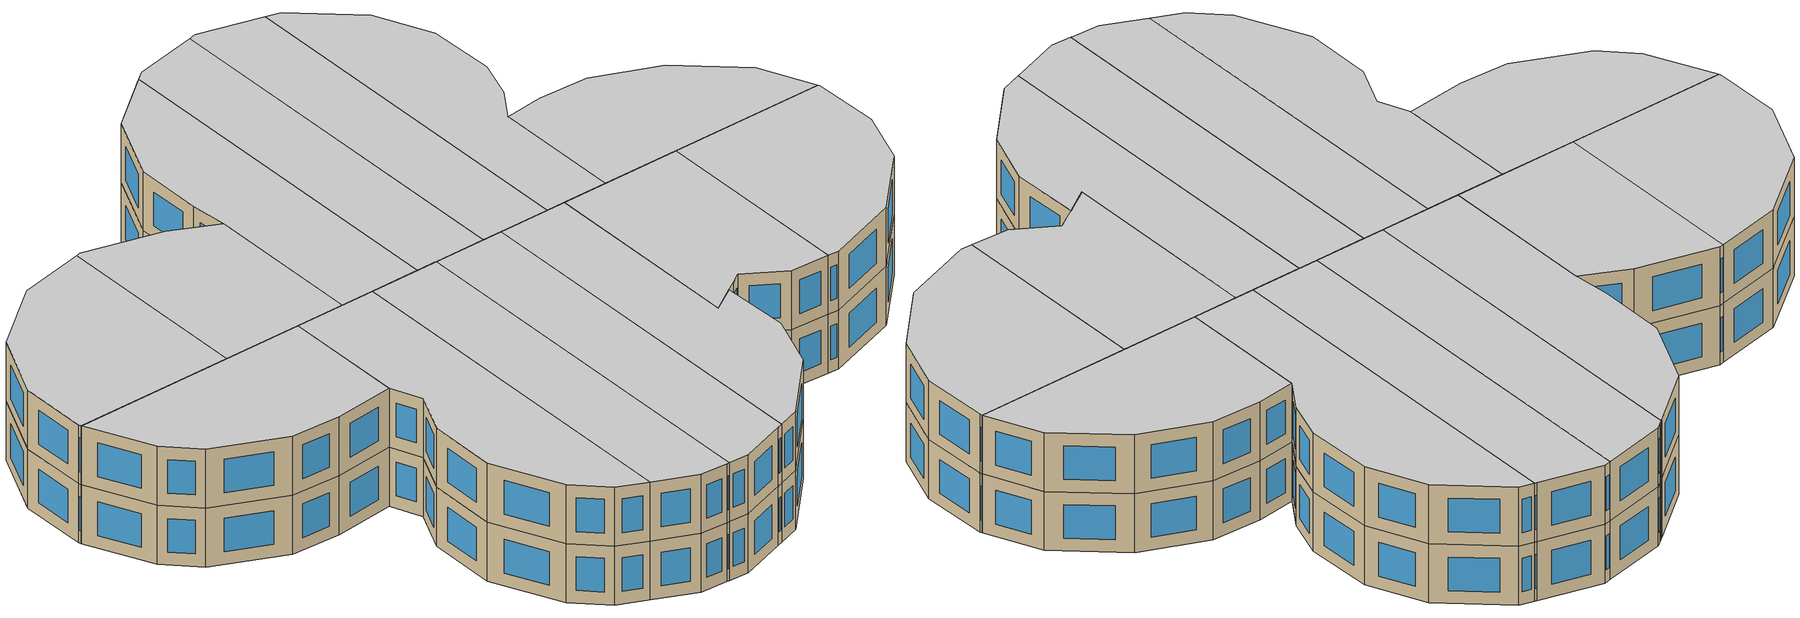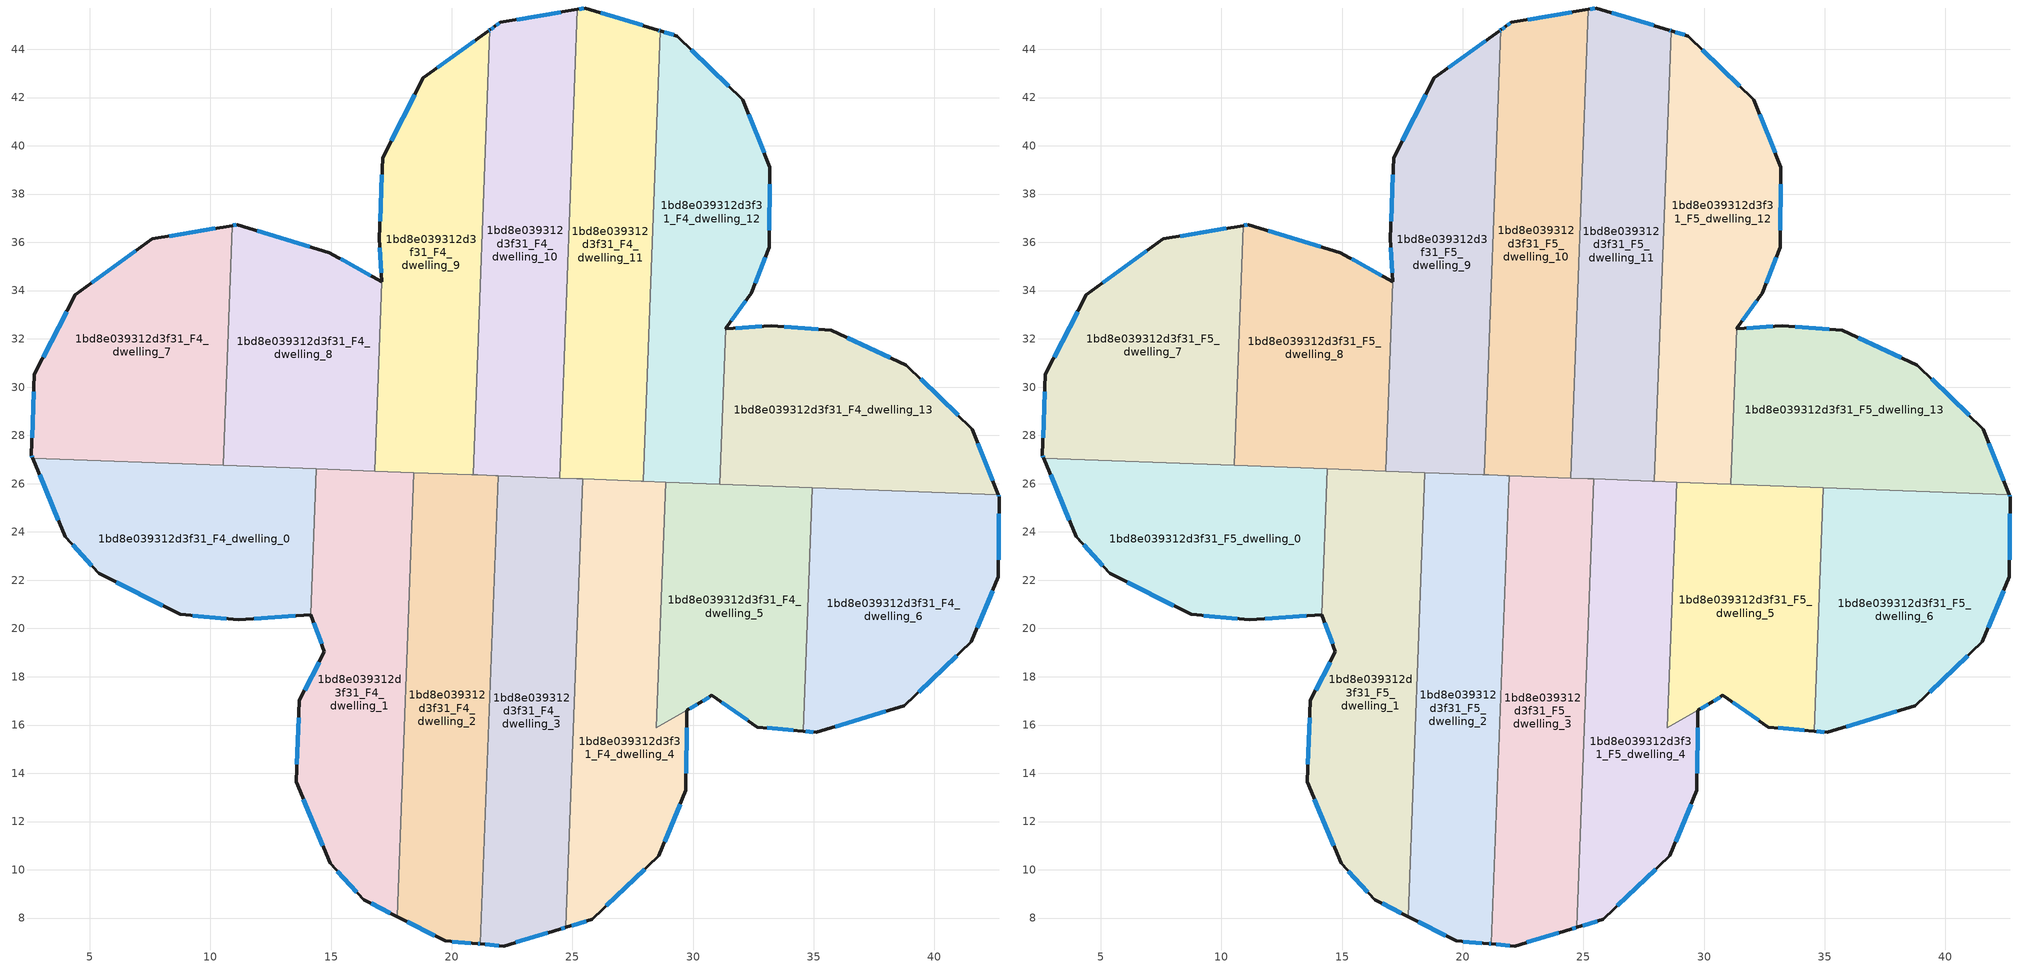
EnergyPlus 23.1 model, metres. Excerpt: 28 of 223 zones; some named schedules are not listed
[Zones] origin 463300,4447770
1bd8e039312d3f31_F4_dwelling_0
 floor to 1bd8e039312d3f31_F3_dwelling_0 (EU_floor_Construction): 14.39,26.62 14.16,20.57 11.18,20.36 8.75,20.58 5.39,22.29 4,23.79 2.64,27.06 z12
 wall outside (EU_wall_Construction): 2.64,27.06 4,23.79 5.39,22.29 8.75,20.58 11.18,20.36 14.16,20.57 z12:15
 wall to 1bd8e039312d3f31_F4_dwelling_7 (EU_wall_Construction): 10.53,26.76 2.64,27.06 z12:15
 wall to 1bd8e039312d3f31_F4_dwelling_1 (EU_wall_Construction): 14.16,20.57 14.39,26.62 z12:15
 wall to 1bd8e039312d3f31_F4_dwelling_8 (EU_wall_Construction): 14.39,26.62 10.53,26.76 z12:15
 window (EU_Window_Construction): 4.29,23.47 5.09,22.61 / 2.93,26.36 3.71,24.49 / 11.82,20.4 13.53,20.52 / 9.27,20.54 10.66,20.41 / 6.11,21.92 8.03,20.95 z12.64:14.36
1bd8e039312d3f31_F4_dwelling_1
 floor to 1bd8e039312d3f31_F3_dwelling_1 (EU_floor_Construction): 18.44,26.46 17.74,8.06 16.36,8.76 14.97,10.26 13.55,13.66 13.69,17.02 14.73,19.03 14.16,20.57 14.39,26.62 z12
 wall outside (EU_wall_Construction): 14.16,20.57 14.73,19.03 13.69,17.02 13.55,13.66 14.97,10.26 16.36,8.76 17.74,8.06 z12:15
 wall to 1bd8e039312d3f31_F4_dwelling_2 (EU_wall_Construction): 17.74,8.06 18.44,26.46 z12:15
 wall to 1bd8e039312d3f31_F4_dwelling_8 (EU_wall_Construction): 16.81,26.52 14.39,26.62 z12:15
 wall to 1bd8e039312d3f31_F4_dwelling_9 (EU_wall_Construction): 18.44,26.46 16.81,26.52 z12:15
 window (EU_Window_Construction): 14.28,20.24 14.61,19.36 / 16.66,8.61 17.45,8.21 / 15.27,9.94 16.06,9.08 / 13.85,12.93 14.66,10.99 / 13.66,16.3 13.58,14.38 / 14.5,18.6 13.91,17.45 z12.64:14.36
1bd8e039312d3f31_F4_dwelling_10
 floor to 1bd8e039312d3f31_F3_dwelling_10 (EU_floor_Construction): 25.21,45.65 24.47,26.23 21.09,26.36 20.89,26.37 21.59,44.8 21.79,44.95 22.02,45.12 z12
 wall outside (EU_wall_Construction): 25.21,45.65 22.02,45.12 21.79,44.95 21.59,44.8 z12:15
 wall to 1bd8e039312d3f31_F4_dwelling_11 (EU_wall_Construction): 24.47,26.23 25.21,45.65 z12:15
 wall to 1bd8e039312d3f31_F4_dwelling_9 (EU_wall_Construction): 21.59,44.8 20.89,26.37 z12:15
 wall to 1bd8e039312d3f31_F4_dwelling_3 (EU_wall_Construction): 21.92,26.33 24.47,26.23 z12:15
 wall to 1bd8e039312d3f31_F4_dwelling_2 (EU_wall_Construction): 20.89,26.37 21.09,26.36 21.82,26.33 21.92,26.33 z12:15
 window (EU_Window_Construction): 21.97,45.08 21.84,44.98 / 24.52,45.54 22.7,45.23 / 21.75,44.92 21.63,44.83 z12.64:14.36
1bd8e039312d3f31_F4_dwelling_11
 floor to 1bd8e039312d3f31_F3_dwelling_11 (EU_floor_Construction): 28.55,44.79 28.65,44.76 27.95,26.1 27.85,26.11 24.47,26.23 25.21,45.65 25.54,45.71 z12
 wall outside (EU_wall_Construction): 28.65,44.76 28.55,44.79 25.54,45.71 25.21,45.65 z12:15
 wall to 1bd8e039312d3f31_F4_dwelling_12 (EU_wall_Construction): 27.95,26.1 28.65,44.76 z12:15
 wall to 1bd8e039312d3f31_F4_dwelling_4 (EU_wall_Construction): 25.43,26.2 27.85,26.11 27.95,26.1 z12:15
 wall to 1bd8e039312d3f31_F4_dwelling_3 (EU_wall_Construction): 24.47,26.23 25.18,26.21 25.43,26.2 z12:15
 window (EU_Window_Construction): 25.47,45.7 25.28,45.66 / 27.91,44.99 26.19,45.51 / 28.63,44.77 28.57,44.78 z12.64:14.36
1bd8e039312d3f31_F4_dwelling_12
 floor to 1bd8e039312d3f31_F3_dwelling_12 (EU_floor_Construction): 32.07,41.9 33.19,39.11 33.16,35.79 32.41,33.89 31.36,32.45 31.34,32.42 31.36,32.42 31.11,25.98 27.95,26.1 28.65,44.76 29.35,44.55 z12
 wall outside (EU_wall_Construction): 31.34,32.42 31.36,32.45 32.41,33.89 33.16,35.79 33.19,39.11 32.07,41.9 29.35,44.55 28.65,44.76 / 31.34,32.42 31.36,32.42 z12:15
 wall to 1bd8e039312d3f31_F4_dwelling_13 (EU_wall_Construction): 31.11,25.98 31.36,32.42 z12:15
 wall to 1bd8e039312d3f31_F4_dwelling_5 (EU_wall_Construction): 28.87,26.07 31.11,25.98 z12:15
 wall to 1bd8e039312d3f31_F4_dwelling_4 (EU_wall_Construction): 27.95,26.1 28.87,26.07 z12:15
 window (EU_Window_Construction): 32.57,34.3 33,35.38 / 31.58,32.76 32.19,33.58 / 29.2,44.59 28.8,44.71 / 31.49,42.47 29.93,43.98 / 32.95,39.71 32.31,41.31 / 33.16,36.5 33.18,38.4 z12.64:14.36
1bd8e039312d3f31_F4_dwelling_13
 floor to 1bd8e039312d3f31_F3_dwelling_13 (EU_floor_Construction): 38.84,30.9 41.57,28.26 42.65,25.55 31.11,25.98 31.36,32.42 33.25,32.55 35.72,32.35 z12
 wall outside (EU_wall_Construction): 42.65,25.55 41.57,28.26 38.84,30.9 35.72,32.35 33.25,32.55 31.36,32.42 z12:15
 wall to 1bd8e039312d3f31_F4_dwelling_6 (EU_wall_Construction): 34.94,25.84 42.65,25.55 z12:15
 wall to 1bd8e039312d3f31_F4_dwelling_5 (EU_wall_Construction): 31.11,25.98 34.94,25.84 z12:15
 window (EU_Window_Construction): 40.98,28.83 39.43,30.34 / 42.42,26.13 41.8,27.68 / 32.85,32.52 31.76,32.45 / 35.19,32.39 33.78,32.51 / 38.18,31.21 36.39,32.04 z12.64:14.36
1bd8e039312d3f31_F4_dwelling_2
 floor to 1bd8e039312d3f31_F3_dwelling_2 (EU_floor_Construction): 21.92,26.33 21.19,6.93 21.09,6.94 19.73,7.05 17.74,8.06 18.44,26.46 21.82,26.33 z12
 wall outside (EU_wall_Construction): 17.74,8.06 19.73,7.05 21.09,6.94 21.19,6.93 z12:15
 wall to 1bd8e039312d3f31_F4_dwelling_3 (EU_wall_Construction): 21.19,6.93 21.92,26.33 z12:15
 wall to 1bd8e039312d3f31_F4_dwelling_9 (EU_wall_Construction): 20.89,26.37 20.84,26.37 18.44,26.46 z12:15
 window (EU_Window_Construction): 20.02,7.03 20.8,6.96 / 18.17,7.84 19.3,7.27 / 21.11,6.93 21.17,6.93 z12.64:14.36
1bd8e039312d3f31_F4_dwelling_3
 floor to 1bd8e039312d3f31_F3_dwelling_3 (EU_floor_Construction): 25.43,26.2 24.73,7.62 24.48,7.54 22.16,6.84 21.19,6.93 21.92,26.33 25.18,26.21 z12
 wall outside (EU_wall_Construction): 21.19,6.93 22.16,6.84 24.48,7.54 24.73,7.62 z12:15
 wall to 1bd8e039312d3f31_F4_dwelling_4 (EU_wall_Construction): 24.73,7.62 25.43,26.2 z12:15
 window (EU_Window_Construction): 24.53,7.56 24.68,7.6 / 22.66,6.99 23.98,7.39 / 21.4,6.91 21.95,6.86 z12.64:14.36
1bd8e039312d3f31_F4_dwelling_4
 floor to 1bd8e039312d3f31_F3_dwelling_4 (EU_floor_Construction): 28.87,26.07 28.48,15.88 29.75,16.61 29.71,13.29 28.59,10.58 25.82,7.95 24.73,7.62 25.43,26.2 z12
 wall outside (EU_wall_Construction): 24.73,7.62 25.82,7.95 28.59,10.58 29.71,13.29 29.74,16.61 z12:15
 wall to 1bd8e039312d3f31_F4_dwelling_5 (EU_wall_Construction): 29.74,16.61 28.48,15.88 28.87,26.07 z12:15
 window (EU_Window_Construction): 29.72,14 29.73,15.9 / 28.83,11.16 29.47,12.71 / 26.41,8.51 28,10.02 / 24.97,7.69 25.59,7.88 z12.64:14.36
1bd8e039312d3f31_F4_dwelling_5
 floor to 1bd8e039312d3f31_F3_dwelling_5 (EU_floor_Construction): 34.94,25.84 34.56,15.74 32.66,15.92 30.78,17.22 30.29,16.93 29.75,16.61 28.48,15.88 28.87,26.07 z12
 wall outside (EU_wall_Construction): 29.75,16.61 30.29,16.93 30.78,17.22 32.66,15.92 34.56,15.74 z12:15
 wall to 1bd8e039312d3f31_F4_dwelling_6 (EU_wall_Construction): 34.56,15.74 34.94,25.84 z12:15
 window (EU_Window_Construction): 33.07,15.88 34.15,15.78 / 31.19,16.94 32.26,16.2 / 30.4,16.99 30.68,17.16 / 29.86,16.68 30.17,16.86 z12.64:14.36
1bd8e039312d3f31_F4_dwelling_6
 floor to 1bd8e039312d3f31_F3_dwelling_6 (EU_floor_Construction): 42.65,25.55 42.68,25.47 42.65,22.14 41.53,19.45 38.76,16.8 35.1,15.69 34.56,15.74 34.94,25.84 z12
 wall outside (EU_wall_Construction): 34.56,15.74 35.1,15.69 38.76,16.8 41.53,19.45 42.65,22.14 42.68,25.47 42.65,25.55 z12:15
 window (EU_Window_Construction): 41.77,20.02 42.41,21.56 / 39.35,17.36 40.94,18.88 / 35.89,15.93 37.98,16.56 / 34.68,15.73 34.99,15.7 / 42.68,25.48 42.66,25.53 / 42.66,22.85 42.68,24.75 z12.64:14.36
1bd8e039312d3f31_F4_dwelling_7
 floor to 1bd8e039312d3f31_F3_dwelling_7 (EU_floor_Construction): 10.91,36.7 10.53,26.76 2.64,27.06 2.58,27.18 2.71,30.54 4.4,33.83 7.6,36.14 z12
 wall outside (EU_wall_Construction): 10.91,36.7 7.6,36.14 4.4,33.83 2.71,30.54 2.58,27.18 2.64,27.06 z12:15
 wall to 1bd8e039312d3f31_F4_dwelling_8 (EU_wall_Construction): 10.53,26.76 10.91,36.7 z12:15
 window (EU_Window_Construction): 10.2,36.58 8.31,36.26 / 2.6,27.16 2.62,27.09 / 2.68,29.82 2.61,27.9 / 4.04,33.13 3.07,31.24 / 6.91,35.65 5.09,34.33 z12.64:14.36
1bd8e039312d3f31_F4_dwelling_8
 floor to 1bd8e039312d3f31_F3_dwelling_8 (EU_floor_Construction): 17.11,34.36 16.81,26.52 10.53,26.76 10.91,36.7 11.12,36.73 14.93,35.57 z12
 wall outside (EU_wall_Construction): 17.11,34.36 14.93,35.57 11.12,36.73 10.91,36.7 z12:15
 wall to 1bd8e039312d3f31_F4_dwelling_9 (EU_wall_Construction): 16.81,26.52 17.11,34.36 z12:15
 window (EU_Window_Construction): 11.07,36.72 10.95,36.7 / 14.11,35.82 11.93,36.48 / 16.64,34.62 15.39,35.31 z12.64:14.36
1bd8e039312d3f31_F4_dwelling_9
 floor to 1bd8e039312d3f31_F3_dwelling_9 (EU_floor_Construction): 21.59,44.8 20.89,26.37 20.84,26.37 16.81,26.52 17.11,34.36 17.01,36.16 17.13,39.51 18.83,42.81 21.53,44.76 z12
 wall outside (EU_wall_Construction): 21.59,44.8 21.53,44.76 18.83,42.81 17.13,39.51 17.01,36.16 17.11,34.36 z12:15
 window (EU_Window_Construction): 17.11,38.79 17.03,36.88 / 18.46,42.1 17.5,40.22 / 20.95,44.35 19.41,43.23 / 21.58,44.79 21.55,44.77 / 17.03,35.77 17.09,34.75 z12.64:14.36
1bd8e039312d3f31_F5_dwelling_0
 floor to 1bd8e039312d3f31_F4_dwelling_0 (EU_floor_Construction): 14.39,26.62 14.16,20.57 11.18,20.36 8.75,20.58 5.39,22.29 4,23.79 2.64,27.06 z15
 wall outside (EU_wall_Construction): 2.64,27.06 4,23.79 5.39,22.29 8.75,20.58 11.18,20.36 14.16,20.57 z15:18
 wall to 1bd8e039312d3f31_F5_dwelling_7 (EU_wall_Construction): 10.53,26.76 2.64,27.06 z15:18
 wall to 1bd8e039312d3f31_F5_dwelling_1 (EU_wall_Construction): 14.16,20.57 14.39,26.62 z15:18
 wall to 1bd8e039312d3f31_F5_dwelling_8 (EU_wall_Construction): 14.39,26.62 10.53,26.76 z15:18
 window (EU_Window_Construction): 4.29,23.47 5.09,22.61 / 2.93,26.36 3.71,24.49 / 11.82,20.4 13.53,20.52 / 9.27,20.54 10.66,20.41 / 6.11,21.92 8.03,20.95 z15.64:17.36
 ceiling to 1bd8e039312d3f31_F6_dwelling_0 (EU_floor_Construction): 14.16,20.57 14.39,26.62 2.64,27.06 4,23.79 5.39,22.29 8.75,20.58 11.18,20.36 z18
1bd8e039312d3f31_F5_dwelling_1
 floor to 1bd8e039312d3f31_F4_dwelling_1 (EU_floor_Construction): 18.44,26.46 17.74,8.06 16.36,8.76 14.97,10.26 13.55,13.66 13.69,17.02 14.73,19.03 14.16,20.57 14.39,26.62 z15
 wall outside (EU_wall_Construction): 14.16,20.57 14.73,19.03 13.69,17.02 13.55,13.66 14.97,10.26 16.36,8.76 17.74,8.06 z15:18
 wall to 1bd8e039312d3f31_F5_dwelling_2 (EU_wall_Construction): 17.74,8.06 18.44,26.46 z15:18
 wall to 1bd8e039312d3f31_F5_dwelling_8 (EU_wall_Construction): 16.81,26.52 14.39,26.62 z15:18
 wall to 1bd8e039312d3f31_F5_dwelling_9 (EU_wall_Construction): 18.44,26.46 16.81,26.52 z15:18
 window (EU_Window_Construction): 14.28,20.24 14.61,19.36 / 16.66,8.61 17.45,8.21 / 15.27,9.94 16.06,9.08 / 13.85,12.93 14.66,10.99 / 13.66,16.3 13.58,14.38 / 14.5,18.6 13.91,17.45 z15.64:17.36
 ceiling to 1bd8e039312d3f31_F6_dwelling_1 (EU_floor_Construction): 17.74,8.06 18.44,26.46 14.39,26.62 14.16,20.57 14.73,19.03 13.69,17.02 13.55,13.66 14.97,10.26 16.36,8.76 z18
1bd8e039312d3f31_F5_dwelling_10
 floor to 1bd8e039312d3f31_F4_dwelling_10 (EU_floor_Construction): 25.21,45.65 24.47,26.23 21.09,26.36 20.89,26.37 21.59,44.8 21.79,44.95 22.02,45.12 z15
 wall outside (EU_wall_Construction): 25.21,45.65 22.02,45.12 21.79,44.95 21.59,44.8 z15:18
 wall to 1bd8e039312d3f31_F5_dwelling_11 (EU_wall_Construction): 24.47,26.23 25.21,45.65 z15:18
 wall to 1bd8e039312d3f31_F5_dwelling_9 (EU_wall_Construction): 21.59,44.8 20.89,26.37 z15:18
 wall to 1bd8e039312d3f31_F5_dwelling_3 (EU_wall_Construction): 21.92,26.33 24.47,26.23 z15:18
 wall to 1bd8e039312d3f31_F5_dwelling_2 (EU_wall_Construction): 20.89,26.37 21.09,26.36 21.82,26.33 21.92,26.33 z15:18
 window (EU_Window_Construction): 21.97,45.08 21.84,44.98 / 24.52,45.54 22.7,45.23 / 21.75,44.92 21.63,44.83 z15.64:17.36
 ceiling to 1bd8e039312d3f31_F6_dwelling_10 (EU_floor_Construction): 24.47,26.23 25.21,45.65 22.02,45.12 21.79,44.95 21.59,44.8 20.89,26.37 21.09,26.36 z18
1bd8e039312d3f31_F5_dwelling_11
 floor to 1bd8e039312d3f31_F4_dwelling_11 (EU_floor_Construction): 28.55,44.79 28.65,44.76 27.95,26.1 27.85,26.11 24.47,26.23 25.21,45.65 25.54,45.71 z15
 wall outside (EU_wall_Construction): 28.65,44.76 28.55,44.79 25.54,45.71 25.21,45.65 z15:18
 wall to 1bd8e039312d3f31_F5_dwelling_12 (EU_wall_Construction): 27.95,26.1 28.65,44.76 z15:18
 wall to 1bd8e039312d3f31_F5_dwelling_4 (EU_wall_Construction): 25.43,26.2 27.85,26.11 27.95,26.1 z15:18
 wall to 1bd8e039312d3f31_F5_dwelling_3 (EU_wall_Construction): 24.47,26.23 25.18,26.21 25.43,26.2 z15:18
 window (EU_Window_Construction): 25.47,45.7 25.28,45.66 / 27.91,44.99 26.19,45.51 / 28.63,44.77 28.57,44.78 z15.64:17.36
 ceiling to 1bd8e039312d3f31_F6_dwelling_11 (EU_floor_Construction): 27.95,26.1 28.65,44.76 28.55,44.79 25.54,45.71 25.21,45.65 24.47,26.23 27.85,26.11 z18
1bd8e039312d3f31_F5_dwelling_12
 floor to 1bd8e039312d3f31_F4_dwelling_12 (EU_floor_Construction): 32.07,41.9 33.19,39.11 33.16,35.79 32.41,33.89 31.36,32.45 31.34,32.42 31.36,32.42 31.11,25.98 27.95,26.1 28.65,44.76 29.35,44.55 z15
 wall outside (EU_wall_Construction): 31.34,32.42 31.36,32.45 32.41,33.89 33.16,35.79 33.19,39.11 32.07,41.9 29.35,44.55 28.65,44.76 / 31.34,32.42 31.36,32.42 z15:18
 wall to 1bd8e039312d3f31_F5_dwelling_13 (EU_wall_Construction): 31.11,25.98 31.36,32.42 z15:18
 wall to 1bd8e039312d3f31_F5_dwelling_5 (EU_wall_Construction): 28.87,26.07 31.11,25.98 z15:18
 wall to 1bd8e039312d3f31_F5_dwelling_4 (EU_wall_Construction): 27.95,26.1 28.87,26.07 z15:18
 window (EU_Window_Construction): 32.57,34.3 33,35.38 / 31.58,32.76 32.19,33.58 / 29.2,44.59 28.8,44.71 / 31.49,42.47 29.93,43.98 / 32.95,39.71 32.31,41.31 / 33.16,36.5 33.18,38.4 z15.64:17.36
 ceiling to 1bd8e039312d3f31_F6_dwelling_12 (EU_floor_Construction): 31.11,25.98 31.36,32.42 31.34,32.42 31.36,32.45 32.41,33.89 33.16,35.79 33.19,39.11 32.07,41.9 29.35,44.55 28.65,44.76 27.95,26.1 z18
1bd8e039312d3f31_F5_dwelling_13
 floor to 1bd8e039312d3f31_F4_dwelling_13 (EU_floor_Construction): 38.84,30.9 41.57,28.26 42.65,25.55 31.11,25.98 31.36,32.42 33.25,32.55 35.72,32.35 z15
 wall outside (EU_wall_Construction): 42.65,25.55 41.57,28.26 38.84,30.9 35.72,32.35 33.25,32.55 31.36,32.42 z15:18
 wall to 1bd8e039312d3f31_F5_dwelling_6 (EU_wall_Construction): 34.94,25.84 42.65,25.55 z15:18
 wall to 1bd8e039312d3f31_F5_dwelling_5 (EU_wall_Construction): 31.11,25.98 34.94,25.84 z15:18
 window (EU_Window_Construction): 40.98,28.83 39.43,30.34 / 42.42,26.13 41.8,27.68 / 32.85,32.52 31.76,32.45 / 35.19,32.39 33.78,32.51 / 38.18,31.21 36.39,32.04 z15.64:17.36
 ceiling to 1bd8e039312d3f31_F6_dwelling_13 (EU_floor_Construction): 42.65,25.55 41.57,28.26 38.84,30.9 35.72,32.35 33.25,32.55 31.36,32.42 31.11,25.98 z18
1bd8e039312d3f31_F5_dwelling_2
 floor to 1bd8e039312d3f31_F4_dwelling_2 (EU_floor_Construction): 21.92,26.33 21.19,6.93 21.09,6.94 19.73,7.05 17.74,8.06 18.44,26.46 21.82,26.33 z15
 wall outside (EU_wall_Construction): 17.74,8.06 19.73,7.05 21.09,6.94 21.19,6.93 z15:18
 wall to 1bd8e039312d3f31_F5_dwelling_3 (EU_wall_Construction): 21.19,6.93 21.92,26.33 z15:18
 wall to 1bd8e039312d3f31_F5_dwelling_9 (EU_wall_Construction): 20.89,26.37 20.84,26.37 18.44,26.46 z15:18
 window (EU_Window_Construction): 20.02,7.03 20.8,6.96 / 18.17,7.84 19.3,7.27 / 21.11,6.93 21.17,6.93 z15.64:17.36
 ceiling to 1bd8e039312d3f31_F6_dwelling_2 (EU_floor_Construction): 21.19,6.93 21.92,26.33 21.82,26.33 18.44,26.46 17.74,8.06 19.73,7.05 21.09,6.94 z18
1bd8e039312d3f31_F5_dwelling_3
 floor to 1bd8e039312d3f31_F4_dwelling_3 (EU_floor_Construction): 25.43,26.2 24.73,7.62 24.48,7.54 22.16,6.84 21.19,6.93 21.92,26.33 25.18,26.21 z15
 wall outside (EU_wall_Construction): 21.19,6.93 22.16,6.84 24.48,7.54 24.73,7.62 z15:18
 wall to 1bd8e039312d3f31_F5_dwelling_4 (EU_wall_Construction): 24.73,7.62 25.43,26.2 z15:18
 window (EU_Window_Construction): 24.53,7.56 24.68,7.6 / 22.66,6.99 23.98,7.39 / 21.4,6.91 21.95,6.86 z15.64:17.36
 ceiling to 1bd8e039312d3f31_F6_dwelling_3 (EU_floor_Construction): 24.73,7.62 25.43,26.2 25.18,26.21 21.92,26.33 21.19,6.93 22.16,6.84 24.48,7.54 z18
1bd8e039312d3f31_F5_dwelling_4
 floor to 1bd8e039312d3f31_F4_dwelling_4 (EU_floor_Construction): 28.87,26.07 28.48,15.88 29.75,16.61 29.71,13.29 28.59,10.58 25.82,7.95 24.73,7.62 25.43,26.2 z15
 wall outside (EU_wall_Construction): 24.73,7.62 25.82,7.95 28.59,10.58 29.71,13.29 29.74,16.61 z15:18
 wall to 1bd8e039312d3f31_F5_dwelling_5 (EU_wall_Construction): 29.74,16.61 28.48,15.88 28.87,26.07 z15:18
 window (EU_Window_Construction): 29.72,14 29.73,15.9 / 28.83,11.16 29.47,12.71 / 26.41,8.51 28,10.02 / 24.97,7.69 25.59,7.88 z15.64:17.36
 ceiling to 1bd8e039312d3f31_F6_dwelling_4 (EU_floor_Construction): 28.59,10.58 29.71,13.29 29.75,16.61 28.48,15.88 28.87,26.07 25.43,26.2 24.73,7.62 25.82,7.95 z18
1bd8e039312d3f31_F5_dwelling_5
 floor to 1bd8e039312d3f31_F4_dwelling_5 (EU_floor_Construction): 34.94,25.84 34.56,15.74 32.66,15.92 30.78,17.22 30.29,16.93 29.75,16.61 28.48,15.88 28.87,26.07 z15
 wall outside (EU_wall_Construction): 29.75,16.61 30.29,16.93 30.78,17.22 32.66,15.92 34.56,15.74 z15:18
 wall to 1bd8e039312d3f31_F5_dwelling_6 (EU_wall_Construction): 34.56,15.74 34.94,25.84 z15:18
 window (EU_Window_Construction): 33.07,15.88 34.15,15.78 / 31.19,16.94 32.26,16.2 / 30.4,16.99 30.68,17.16 / 29.86,16.68 30.17,16.86 z15.64:17.36
 ceiling to 1bd8e039312d3f31_F6_dwelling_5 (EU_floor_Construction): 34.56,15.74 34.94,25.84 28.87,26.07 28.48,15.88 29.75,16.61 30.29,16.93 30.78,17.22 32.66,15.92 z18
1bd8e039312d3f31_F5_dwelling_6
 floor to 1bd8e039312d3f31_F4_dwelling_6 (EU_floor_Construction): 42.65,25.55 42.68,25.47 42.65,22.14 41.53,19.45 38.76,16.8 35.1,15.69 34.56,15.74 34.94,25.84 z15
 wall outside (EU_wall_Construction): 34.56,15.74 35.1,15.69 38.76,16.8 41.53,19.45 42.65,22.14 42.68,25.47 42.65,25.55 z15:18
 window (EU_Window_Construction): 41.77,20.02 42.41,21.56 / 39.35,17.36 40.94,18.88 / 35.89,15.93 37.98,16.56 / 34.68,15.73 34.99,15.7 / 42.68,25.48 42.66,25.53 / 42.66,22.85 42.68,24.75 z15.64:17.36
 ceiling to 1bd8e039312d3f31_F6_dwelling_6 (EU_floor_Construction): 41.53,19.45 42.65,22.14 42.68,25.47 42.65,25.55 34.94,25.84 34.56,15.74 35.1,15.69 38.76,16.8 z18
1bd8e039312d3f31_F5_dwelling_7
 floor to 1bd8e039312d3f31_F4_dwelling_7 (EU_floor_Construction): 10.91,36.7 10.53,26.76 2.64,27.06 2.58,27.18 2.71,30.54 4.4,33.83 7.6,36.14 z15
 wall outside (EU_wall_Construction): 10.91,36.7 7.6,36.14 4.4,33.83 2.71,30.54 2.58,27.18 2.64,27.06 z15:18
 wall to 1bd8e039312d3f31_F5_dwelling_8 (EU_wall_Construction): 10.53,26.76 10.91,36.7 z15:18
 window (EU_Window_Construction): 10.2,36.58 8.31,36.26 / 2.6,27.16 2.62,27.09 / 2.68,29.82 2.61,27.9 / 4.04,33.13 3.07,31.24 / 6.91,35.65 5.09,34.33 z15.64:17.36
 ceiling to 1bd8e039312d3f31_F6_dwelling_7 (EU_floor_Construction): 10.53,26.76 10.91,36.7 7.6,36.14 4.4,33.83 2.71,30.54 2.58,27.18 2.64,27.06 z18
1bd8e039312d3f31_F5_dwelling_8
 floor to 1bd8e039312d3f31_F4_dwelling_8 (EU_floor_Construction): 17.11,34.36 16.81,26.52 10.53,26.76 10.91,36.7 11.12,36.73 14.93,35.57 z15
 wall outside (EU_wall_Construction): 17.11,34.36 14.93,35.57 11.12,36.73 10.91,36.7 z15:18
 wall to 1bd8e039312d3f31_F5_dwelling_9 (EU_wall_Construction): 16.81,26.52 17.11,34.36 z15:18
 window (EU_Window_Construction): 11.07,36.72 10.95,36.7 / 14.11,35.82 11.93,36.48 / 16.64,34.62 15.39,35.31 z15.64:17.36
 ceiling to 1bd8e039312d3f31_F6_dwelling_8 (EU_floor_Construction): 16.81,26.52 17.11,34.36 14.93,35.57 11.12,36.73 10.91,36.7 10.53,26.76 z18
1bd8e039312d3f31_F5_dwelling_9
 floor to 1bd8e039312d3f31_F4_dwelling_9 (EU_floor_Construction): 21.59,44.8 20.89,26.37 20.84,26.37 16.81,26.52 17.11,34.36 17.01,36.16 17.13,39.51 18.83,42.81 21.53,44.76 z15
 wall outside (EU_wall_Construction): 21.59,44.8 21.53,44.76 18.83,42.81 17.13,39.51 17.01,36.16 17.11,34.36 z15:18
 window (EU_Window_Construction): 17.11,38.79 17.03,36.88 / 18.46,42.1 17.5,40.22 / 20.95,44.35 19.41,43.23 / 21.58,44.79 21.55,44.77 / 17.03,35.77 17.09,34.75 z15.64:17.36
 ceiling to 1bd8e039312d3f31_F6_dwelling_9 (EU_floor_Construction): 20.89,26.37 21.59,44.8 21.53,44.76 18.83,42.81 17.13,39.51 17.01,36.16 17.11,34.36 16.81,26.52 20.84,26.37 z18
[Building]
EU S2 Campaign: North Axis=0; Terrain=City; Solar Distribution=FullExterior
[Site:Location]
Yerevan-Zvartnots.Intl.AP: Latitude=40.15; Longitude=44.383; Time Zone=4; Elevation=854
[SizingPeriod:WeatherFileDays]
AnnualSizingPeriod: Begin Month=1; Begin Day of Month=1; End Month=12; End Day of Month=31; Day of Week for Start Day=Monday; Use Weather File Daylight Saving Period=No; Use Weather File Rain and Snow Indicators=No
[MATERIAL]
EU_InternalMass_Material: Roughness=MediumRough; Thickness=0.1; Conductivity=1; Density=1800; Specific Heat=900; Thermal Absorptance=0.9; Solar Absorptance=0.7; Visible Absorptance=0.7
[MATERIAL:NOMASS] Roughness=MediumRough; Thermal Absorptance=0.9; Solar Absorptance=0.7; Visible Absorptance=0.7
Name | Thermal Resistance
EU_wall_NoMass | 1.05043
EU_floor_NoMass | 0.478065
[WINDOWMATERIAL:SIMPLEGLAZINGSYSTEM]
EU_Window_SimpleGlazing: UFactor=2.5566; Solar Heat Gain Coefficient=0.75; Visible Transmittance=0.75
[CONSTRUCTION]
EU_wall_Construction: EU_wall_NoMass
EU_floor_Construction: EU_floor_NoMass
EU_Window_Construction: EU_Window_SimpleGlazing
EU_InternalMass_Construction: EU_InternalMass_Material
[ZONE] Type=1; Multiplier=1; Ceiling Height=autocalculate; Floor Area=autocalculate; Part of Total Floor Area=Yes
Name | Volume
1bd8e039312d3f31_F4_dwelling_0; 1bd8e039312d3f31_F5_dwelling_0 | 181.796
1bd8e039312d3f31_F4_dwelling_1; 1bd8e039312d3f31_F5_dwelling_1 | 205.826
1bd8e039312d3f31_F4_dwelling_10; 1bd8e039312d3f31_F5_dwelling_10 | 204.914
1bd8e039312d3f31_F4_dwelling_11; 1bd8e039312d3f31_F5_dwelling_11 | 199.403
1bd8e039312d3f31_F4_dwelling_12; 1bd8e039312d3f31_F5_dwelling_12 | 202.005
1bd8e039312d3f31_F4_dwelling_13; 1bd8e039312d3f31_F5_dwelling_13 | 180.005
1bd8e039312d3f31_F4_dwelling_2; 1bd8e039312d3f31_F5_dwelling_2 | 199.616
1bd8e039312d3f31_F4_dwelling_3; 1bd8e039312d3f31_F5_dwelling_3 | 202.004
1bd8e039312d3f31_F4_dwelling_4; 1bd8e039312d3f31_F5_dwelling_4 | 197.955
1bd8e039312d3f31_F4_dwelling_5; 1bd8e039312d3f31_F5_dwelling_5 | 175.661
1bd8e039312d3f31_F4_dwelling_6; 1bd8e039312d3f31_F5_dwelling_6 | 193.801
1bd8e039312d3f31_F4_dwelling_7; 1bd8e039312d3f31_F5_dwelling_7 | 193.795
1bd8e039312d3f31_F4_dwelling_8; 1bd8e039312d3f31_F5_dwelling_8 | 171.938
1bd8e039312d3f31_F4_dwelling_9; 1bd8e039312d3f31_F5_dwelling_9 | 204.526
[INTERNALMASS] Construction=EU_InternalMass_Construction
Name | Zone or ZoneList | Surface Area
1bd8e039312d3f31_F4_dwelling_0_EU_InternalMass | 1bd8e039312d3f31_F4_dwelling_0 | 60.5986
1bd8e039312d3f31_F4_dwelling_1_EU_InternalMass | 1bd8e039312d3f31_F4_dwelling_1 | 68.609
1bd8e039312d3f31_F4_dwelling_2_EU_InternalMass | 1bd8e039312d3f31_F4_dwelling_2 | 66.5362
1bd8e039312d3f31_F4_dwelling_3_EU_InternalMass | 1bd8e039312d3f31_F4_dwelling_3 | 67.3366
1bd8e039312d3f31_F4_dwelling_4_EU_InternalMass | 1bd8e039312d3f31_F4_dwelling_4 | 65.9812
1bd8e039312d3f31_F4_dwelling_5_EU_InternalMass | 1bd8e039312d3f31_F4_dwelling_5 | 58.5502
1bd8e039312d3f31_F4_dwelling_6_EU_InternalMass | 1bd8e039312d3f31_F4_dwelling_6 | 64.6007
1bd8e039312d3f31_F4_dwelling_7_EU_InternalMass | 1bd8e039312d3f31_F4_dwelling_7 | 64.598
1bd8e039312d3f31_F4_dwelling_8_EU_InternalMass | 1bd8e039312d3f31_F4_dwelling_8 | 57.3126
1bd8e039312d3f31_F4_dwelling_9_EU_InternalMass | 1bd8e039312d3f31_F4_dwelling_9 | 68.1802
1bd8e039312d3f31_F4_dwelling_10_EU_InternalMass | 1bd8e039312d3f31_F4_dwelling_10 | 68.301
1bd8e039312d3f31_F4_dwelling_11_EU_InternalMass | 1bd8e039312d3f31_F4_dwelling_11 | 66.468
1bd8e039312d3f31_F4_dwelling_12_EU_InternalMass | 1bd8e039312d3f31_F4_dwelling_12 | 67.3366
1bd8e039312d3f31_F4_dwelling_13_EU_InternalMass | 1bd8e039312d3f31_F4_dwelling_13 | 60.0019
1bd8e039312d3f31_F5_dwelling_0_EU_InternalMass | 1bd8e039312d3f31_F5_dwelling_0 | 60.5986
1bd8e039312d3f31_F5_dwelling_1_EU_InternalMass | 1bd8e039312d3f31_F5_dwelling_1 | 68.609
1bd8e039312d3f31_F5_dwelling_2_EU_InternalMass | 1bd8e039312d3f31_F5_dwelling_2 | 66.5362
1bd8e039312d3f31_F5_dwelling_3_EU_InternalMass | 1bd8e039312d3f31_F5_dwelling_3 | 67.3366
1bd8e039312d3f31_F5_dwelling_4_EU_InternalMass | 1bd8e039312d3f31_F5_dwelling_4 | 65.9812
1bd8e039312d3f31_F5_dwelling_5_EU_InternalMass | 1bd8e039312d3f31_F5_dwelling_5 | 58.5502
1bd8e039312d3f31_F5_dwelling_6_EU_InternalMass | 1bd8e039312d3f31_F5_dwelling_6 | 64.6007
1bd8e039312d3f31_F5_dwelling_7_EU_InternalMass | 1bd8e039312d3f31_F5_dwelling_7 | 64.598
1bd8e039312d3f31_F5_dwelling_8_EU_InternalMass | 1bd8e039312d3f31_F5_dwelling_8 | 57.3126
1bd8e039312d3f31_F5_dwelling_9_EU_InternalMass | 1bd8e039312d3f31_F5_dwelling_9 | 68.1802
1bd8e039312d3f31_F5_dwelling_10_EU_InternalMass | 1bd8e039312d3f31_F5_dwelling_10 | 68.301
1bd8e039312d3f31_F5_dwelling_11_EU_InternalMass | 1bd8e039312d3f31_F5_dwelling_11 | 66.468
1bd8e039312d3f31_F5_dwelling_12_EU_InternalMass | 1bd8e039312d3f31_F5_dwelling_12 | 67.3366
1bd8e039312d3f31_F5_dwelling_13_EU_InternalMass | 1bd8e039312d3f31_F5_dwelling_13 | 60.0019
[OTHEREQUIPMENT] Fuel Type=Electricity; Design Level Calculation Method=Watts/Area; Power per Zone Floor Area=1; Fraction Latent=0; Fraction Radiant=0; Fraction Lost=0; Carbon Dioxide Generation Rate=0; EndUse Subcategory=EU_Step8_InternalGains
Name | Zone or ZoneList or Space or SpaceList | Schedule
EU_Step8_InternalGain_1bd8e039312d3f31_F4_dwelling_0_f000 | 1bd8e039312d3f31_F4_dwelling_0 | EU_Step8_GainSchedule_1bd8e039312d3f31_F4_dwelling_0_f000
EU_Step8_InternalGain_1bd8e039312d3f31_F4_dwelling_1_f000 | 1bd8e039312d3f31_F4_dwelling_1 | EU_Step8_GainSchedule_1bd8e039312d3f31_F4_dwelling_1_f000
EU_Step8_InternalGain_1bd8e039312d3f31_F4_dwelling_2_f000 | 1bd8e039312d3f31_F4_dwelling_2 | EU_Step8_GainSchedule_1bd8e039312d3f31_F4_dwelling_2_f000
EU_Step8_InternalGain_1bd8e039312d3f31_F4_dwelling_3_f000 | 1bd8e039312d3f31_F4_dwelling_3 | EU_Step8_GainSchedule_1bd8e039312d3f31_F4_dwelling_3_f000
EU_Step8_InternalGain_1bd8e039312d3f31_F4_dwelling_4_f000 | 1bd8e039312d3f31_F4_dwelling_4 | EU_Step8_GainSchedule_1bd8e039312d3f31_F4_dwelling_4_f000
EU_Step8_InternalGain_1bd8e039312d3f31_F4_dwelling_5_f000 | 1bd8e039312d3f31_F4_dwelling_5 | EU_Step8_GainSchedule_1bd8e039312d3f31_F4_dwelling_5_f000
EU_Step8_InternalGain_1bd8e039312d3f31_F4_dwelling_6_f000 | 1bd8e039312d3f31_F4_dwelling_6 | EU_Step8_GainSchedule_1bd8e039312d3f31_F4_dwelling_6_f000
EU_Step8_InternalGain_1bd8e039312d3f31_F4_dwelling_7_f000 | 1bd8e039312d3f31_F4_dwelling_7 | EU_Step8_GainSchedule_1bd8e039312d3f31_F4_dwelling_7_f000
EU_Step8_InternalGain_1bd8e039312d3f31_F4_dwelling_8_f000 | 1bd8e039312d3f31_F4_dwelling_8 | EU_Step8_GainSchedule_1bd8e039312d3f31_F4_dwelling_8_f000
EU_Step8_InternalGain_1bd8e039312d3f31_F4_dwelling_9_f000 | 1bd8e039312d3f31_F4_dwelling_9 | EU_Step8_GainSchedule_1bd8e039312d3f31_F4_dwelling_9_f000
EU_Step8_InternalGain_1bd8e039312d3f31_F4_dwelling_10_f000 | 1bd8e039312d3f31_F4_dwelling_10 | EU_Step8_GainSchedule_1bd8e039312d3f31_F4_dwelling_10_f000
EU_Step8_InternalGain_1bd8e039312d3f31_F4_dwelling_11_f000 | 1bd8e039312d3f31_F4_dwelling_11 | EU_Step8_GainSchedule_1bd8e039312d3f31_F4_dwelling_11_f000
EU_Step8_InternalGain_1bd8e039312d3f31_F4_dwelling_12_f000 | 1bd8e039312d3f31_F4_dwelling_12 | EU_Step8_GainSchedule_1bd8e039312d3f31_F4_dwelling_12_f000
EU_Step8_InternalGain_1bd8e039312d3f31_F4_dwelling_13_f000 | 1bd8e039312d3f31_F4_dwelling_13 | EU_Step8_GainSchedule_1bd8e039312d3f31_F4_dwelling_13_f000
EU_Step8_InternalGain_1bd8e039312d3f31_F5_dwelling_0_f000 | 1bd8e039312d3f31_F5_dwelling_0 | EU_Step8_GainSchedule_1bd8e039312d3f31_F5_dwelling_0_f000
EU_Step8_InternalGain_1bd8e039312d3f31_F5_dwelling_1_f000 | 1bd8e039312d3f31_F5_dwelling_1 | EU_Step8_GainSchedule_1bd8e039312d3f31_F5_dwelling_1_f000
EU_Step8_InternalGain_1bd8e039312d3f31_F5_dwelling_2_f000 | 1bd8e039312d3f31_F5_dwelling_2 | EU_Step8_GainSchedule_1bd8e039312d3f31_F5_dwelling_2_f000
EU_Step8_InternalGain_1bd8e039312d3f31_F5_dwelling_3_f000 | 1bd8e039312d3f31_F5_dwelling_3 | EU_Step8_GainSchedule_1bd8e039312d3f31_F5_dwelling_3_f000
EU_Step8_InternalGain_1bd8e039312d3f31_F5_dwelling_4_f000 | 1bd8e039312d3f31_F5_dwelling_4 | EU_Step8_GainSchedule_1bd8e039312d3f31_F5_dwelling_4_f000
EU_Step8_InternalGain_1bd8e039312d3f31_F5_dwelling_5_f000 | 1bd8e039312d3f31_F5_dwelling_5 | EU_Step8_GainSchedule_1bd8e039312d3f31_F5_dwelling_5_f000
EU_Step8_InternalGain_1bd8e039312d3f31_F5_dwelling_6_f000 | 1bd8e039312d3f31_F5_dwelling_6 | EU_Step8_GainSchedule_1bd8e039312d3f31_F5_dwelling_6_f000
EU_Step8_InternalGain_1bd8e039312d3f31_F5_dwelling_7_f000 | 1bd8e039312d3f31_F5_dwelling_7 | EU_Step8_GainSchedule_1bd8e039312d3f31_F5_dwelling_7_f000
EU_Step8_InternalGain_1bd8e039312d3f31_F5_dwelling_8_f000 | 1bd8e039312d3f31_F5_dwelling_8 | EU_Step8_GainSchedule_1bd8e039312d3f31_F5_dwelling_8_f000
EU_Step8_InternalGain_1bd8e039312d3f31_F5_dwelling_9_f000 | 1bd8e039312d3f31_F5_dwelling_9 | EU_Step8_GainSchedule_1bd8e039312d3f31_F5_dwelling_9_f000
EU_Step8_InternalGain_1bd8e039312d3f31_F5_dwelling_10_f000 | 1bd8e039312d3f31_F5_dwelling_10 | EU_Step8_GainSchedule_1bd8e039312d3f31_F5_dwelling_10_f000
EU_Step8_InternalGain_1bd8e039312d3f31_F5_dwelling_11_f000 | 1bd8e039312d3f31_F5_dwelling_11 | EU_Step8_GainSchedule_1bd8e039312d3f31_F5_dwelling_11_f000
EU_Step8_InternalGain_1bd8e039312d3f31_F5_dwelling_12_f000 | 1bd8e039312d3f31_F5_dwelling_12 | EU_Step8_GainSchedule_1bd8e039312d3f31_F5_dwelling_12_f000
EU_Step8_InternalGain_1bd8e039312d3f31_F5_dwelling_13_f000 | 1bd8e039312d3f31_F5_dwelling_13 | EU_Step8_GainSchedule_1bd8e039312d3f31_F5_dwelling_13_f000
[ZONEVENTILATION:DESIGNFLOWRATE] Schedule=EU_AlwaysOn; Design Flow Rate Calculation Method=AirChanges/Hour; Air Changes per Hour=0.557805; Ventilation Type=Natural; Fan Pressure Rise=0; Fan Total Efficiency=1; Constant Term Coefficient=1; Temperature Term Coefficient=0; Velocity Term Coefficient=0; Velocity Squared Term Coefficient=0; Minimum Indoor Temperature=-100; Maximum Indoor Temperature=100; Delta Temperature=-100; Minimum Outdoor Temperature=-100; Maximum Outdoor Temperature=100; Maximum Wind Speed=40
Name | Zone or ZoneList or Space or SpaceList
EU_ConstantAir_1bd8e039312d3f31_F4_dwelling_0 | 1bd8e039312d3f31_F4_dwelling_0
EU_ConstantAir_1bd8e039312d3f31_F4_dwelling_1 | 1bd8e039312d3f31_F4_dwelling_1
EU_ConstantAir_1bd8e039312d3f31_F4_dwelling_2 | 1bd8e039312d3f31_F4_dwelling_2
EU_ConstantAir_1bd8e039312d3f31_F4_dwelling_3 | 1bd8e039312d3f31_F4_dwelling_3
EU_ConstantAir_1bd8e039312d3f31_F4_dwelling_4 | 1bd8e039312d3f31_F4_dwelling_4
EU_ConstantAir_1bd8e039312d3f31_F4_dwelling_5 | 1bd8e039312d3f31_F4_dwelling_5
EU_ConstantAir_1bd8e039312d3f31_F4_dwelling_6 | 1bd8e039312d3f31_F4_dwelling_6
EU_ConstantAir_1bd8e039312d3f31_F4_dwelling_7 | 1bd8e039312d3f31_F4_dwelling_7
EU_ConstantAir_1bd8e039312d3f31_F4_dwelling_8 | 1bd8e039312d3f31_F4_dwelling_8
EU_ConstantAir_1bd8e039312d3f31_F4_dwelling_9 | 1bd8e039312d3f31_F4_dwelling_9
EU_ConstantAir_1bd8e039312d3f31_F4_dwelling_10 | 1bd8e039312d3f31_F4_dwelling_10
EU_ConstantAir_1bd8e039312d3f31_F4_dwelling_11 | 1bd8e039312d3f31_F4_dwelling_11
EU_ConstantAir_1bd8e039312d3f31_F4_dwelling_12 | 1bd8e039312d3f31_F4_dwelling_12
EU_ConstantAir_1bd8e039312d3f31_F4_dwelling_13 | 1bd8e039312d3f31_F4_dwelling_13
EU_ConstantAir_1bd8e039312d3f31_F5_dwelling_0 | 1bd8e039312d3f31_F5_dwelling_0
EU_ConstantAir_1bd8e039312d3f31_F5_dwelling_1 | 1bd8e039312d3f31_F5_dwelling_1
EU_ConstantAir_1bd8e039312d3f31_F5_dwelling_2 | 1bd8e039312d3f31_F5_dwelling_2
EU_ConstantAir_1bd8e039312d3f31_F5_dwelling_3 | 1bd8e039312d3f31_F5_dwelling_3
EU_ConstantAir_1bd8e039312d3f31_F5_dwelling_4 | 1bd8e039312d3f31_F5_dwelling_4
EU_ConstantAir_1bd8e039312d3f31_F5_dwelling_5 | 1bd8e039312d3f31_F5_dwelling_5
EU_ConstantAir_1bd8e039312d3f31_F5_dwelling_6 | 1bd8e039312d3f31_F5_dwelling_6
EU_ConstantAir_1bd8e039312d3f31_F5_dwelling_7 | 1bd8e039312d3f31_F5_dwelling_7
EU_ConstantAir_1bd8e039312d3f31_F5_dwelling_8 | 1bd8e039312d3f31_F5_dwelling_8
EU_ConstantAir_1bd8e039312d3f31_F5_dwelling_9 | 1bd8e039312d3f31_F5_dwelling_9
EU_ConstantAir_1bd8e039312d3f31_F5_dwelling_10 | 1bd8e039312d3f31_F5_dwelling_10
EU_ConstantAir_1bd8e039312d3f31_F5_dwelling_11 | 1bd8e039312d3f31_F5_dwelling_11
EU_ConstantAir_1bd8e039312d3f31_F5_dwelling_12 | 1bd8e039312d3f31_F5_dwelling_12
EU_ConstantAir_1bd8e039312d3f31_F5_dwelling_13 | 1bd8e039312d3f31_F5_dwelling_13
[HVACTEMPLATE:ZONE:IDEALLOADSAIRSYSTEM] System Availability Schedule=EU_AlwaysOn; Maximum Heating Supply Air Temperature=50; Minimum Cooling Supply Air Temperature=13; Maximum Heating Supply Air Humidity Ratio=0.0156; Minimum Cooling Supply Air Humidity Ratio=0.0077; Heating Limit=NoLimit; Cooling Limit=NoLimit; Heating Availability Schedule=EU_AlwaysOn; Cooling Availability Schedule=EU_CoolingOff; Dehumidification Control Type=ConstantSensibleHeatRatio; Cooling Sensible Heat Ratio=0.7; Dehumidification Setpoint=60; Humidification Control Type=None; Humidification Setpoint=30; Outdoor Air Method=None; Outdoor Air Flow Rate per Person=0.00944; Outdoor Air Flow Rate per Zone Floor Area=0; Outdoor Air Flow Rate per Zone=0; Demand Controlled Ventilation Type=None; Outdoor Air Economizer Type=NoEconomizer; Heat Recovery Type=None; Sensible Heat Recovery Effectiveness=0.7; Latent Heat Recovery Effectiveness=0.65
Name | Template Thermostat
1bd8e039312d3f31_F4_dwelling_0 | EU_HeatOnly_1bd8e039312d3f31_F4_dwelling_0
1bd8e039312d3f31_F4_dwelling_1 | EU_HeatOnly_1bd8e039312d3f31_F4_dwelling_1
1bd8e039312d3f31_F4_dwelling_2 | EU_HeatOnly_1bd8e039312d3f31_F4_dwelling_2
1bd8e039312d3f31_F4_dwelling_3 | EU_HeatOnly_1bd8e039312d3f31_F4_dwelling_3
1bd8e039312d3f31_F4_dwelling_4 | EU_HeatOnly_1bd8e039312d3f31_F4_dwelling_4
1bd8e039312d3f31_F4_dwelling_5 | EU_HeatOnly_1bd8e039312d3f31_F4_dwelling_5
1bd8e039312d3f31_F4_dwelling_6 | EU_HeatOnly_1bd8e039312d3f31_F4_dwelling_6
1bd8e039312d3f31_F4_dwelling_7 | EU_HeatOnly_1bd8e039312d3f31_F4_dwelling_7
1bd8e039312d3f31_F4_dwelling_8 | EU_HeatOnly_1bd8e039312d3f31_F4_dwelling_8
1bd8e039312d3f31_F4_dwelling_9 | EU_HeatOnly_1bd8e039312d3f31_F4_dwelling_9
1bd8e039312d3f31_F4_dwelling_10 | EU_HeatOnly_1bd8e039312d3f31_F4_dwelling_10
1bd8e039312d3f31_F4_dwelling_11 | EU_HeatOnly_1bd8e039312d3f31_F4_dwelling_11
1bd8e039312d3f31_F4_dwelling_12 | EU_HeatOnly_1bd8e039312d3f31_F4_dwelling_12
1bd8e039312d3f31_F4_dwelling_13 | EU_HeatOnly_1bd8e039312d3f31_F4_dwelling_13
1bd8e039312d3f31_F5_dwelling_0 | EU_HeatOnly_1bd8e039312d3f31_F5_dwelling_0
1bd8e039312d3f31_F5_dwelling_1 | EU_HeatOnly_1bd8e039312d3f31_F5_dwelling_1
1bd8e039312d3f31_F5_dwelling_2 | EU_HeatOnly_1bd8e039312d3f31_F5_dwelling_2
1bd8e039312d3f31_F5_dwelling_3 | EU_HeatOnly_1bd8e039312d3f31_F5_dwelling_3
1bd8e039312d3f31_F5_dwelling_4 | EU_HeatOnly_1bd8e039312d3f31_F5_dwelling_4
1bd8e039312d3f31_F5_dwelling_5 | EU_HeatOnly_1bd8e039312d3f31_F5_dwelling_5
1bd8e039312d3f31_F5_dwelling_6 | EU_HeatOnly_1bd8e039312d3f31_F5_dwelling_6
1bd8e039312d3f31_F5_dwelling_7 | EU_HeatOnly_1bd8e039312d3f31_F5_dwelling_7
1bd8e039312d3f31_F5_dwelling_8 | EU_HeatOnly_1bd8e039312d3f31_F5_dwelling_8
1bd8e039312d3f31_F5_dwelling_9 | EU_HeatOnly_1bd8e039312d3f31_F5_dwelling_9
1bd8e039312d3f31_F5_dwelling_10 | EU_HeatOnly_1bd8e039312d3f31_F5_dwelling_10
1bd8e039312d3f31_F5_dwelling_11 | EU_HeatOnly_1bd8e039312d3f31_F5_dwelling_11
1bd8e039312d3f31_F5_dwelling_12 | EU_HeatOnly_1bd8e039312d3f31_F5_dwelling_12
1bd8e039312d3f31_F5_dwelling_13 | EU_HeatOnly_1bd8e039312d3f31_F5_dwelling_13
[SIZING:ZONE] Zone Cooling Design Supply Air Temperature Input Method=SupplyAirTemperature; Zone Cooling Design Supply Air Temperature=13; Zone Heating Design Supply Air Temperature Input Method=SupplyAirTemperature; Zone Heating Design Supply Air Temperature=50; Zone Cooling Design Supply Air Humidity Ratio=0.008; Zone Heating Design Supply Air Humidity Ratio=0.008; Cooling Design Air Flow Method=DesignDay; Cooling Design Air Flow Rate=0; Cooling Minimum Air Flow per Zone Floor Area=0.000762; Cooling Minimum Air Flow=0; Cooling Minimum Air Flow Fraction=0.2; Heating Design Air Flow Method=DesignDay; Heating Design Air Flow Rate=0; Heating Maximum Air Flow per Zone Floor Area=0.002032; Heating Maximum Air Flow=0.141576; Heating Maximum Air Flow Fraction=0.3; Account for Dedicated Outdoor Air System=No; Dedicated Outdoor Air System Control Strategy=NeutralSupplyAir; Dedicated Outdoor Air Low Setpoint Temperature for Design=autosize; Dedicated Outdoor Air High Setpoint Temperature for Design=autosize; Zone Load Sizing Method=Sensible Load Only No Latent Load; Zone Latent Cooling Design Supply Air Humidity Ratio Input Method=HumidityRatioDifference; Zone Cooling Design Supply Air Humidity Ratio Difference=0.005; Zone Latent Heating Design Supply Air Humidity Ratio Input Method=HumidityRatioDifference; Zone Humidification Design Supply Air Humidity Ratio Difference=0.005
1bd8e039312d3f31_F4_dwelling_0; 1bd8e039312d3f31_F4_dwelling_1; 1bd8e039312d3f31_F4_dwelling_2; 1bd8e039312d3f31_F4_dwelling_3; 1bd8e039312d3f31_F4_dwelling_4; 1bd8e039312d3f31_F4_dwelling_5; 1bd8e039312d3f31_F4_dwelling_6; 1bd8e039312d3f31_F4_dwelling_7; 1bd8e039312d3f31_F4_dwelling_8; 1bd8e039312d3f31_F4_dwelling_9; 1bd8e039312d3f31_F4_dwelling_10; 1bd8e039312d3f31_F4_dwelling_11; 1bd8e039312d3f31_F4_dwelling_12; 1bd8e039312d3f31_F4_dwelling_13; 1bd8e039312d3f31_F5_dwelling_0; 1bd8e039312d3f31_F5_dwelling_1; 1bd8e039312d3f31_F5_dwelling_2; 1bd8e039312d3f31_F5_dwelling_3; 1bd8e039312d3f31_F5_dwelling_4; 1bd8e039312d3f31_F5_dwelling_5; 1bd8e039312d3f31_F5_dwelling_6; 1bd8e039312d3f31_F5_dwelling_7; 1bd8e039312d3f31_F5_dwelling_8; 1bd8e039312d3f31_F5_dwelling_9; 1bd8e039312d3f31_F5_dwelling_10; 1bd8e039312d3f31_F5_dwelling_11; 1bd8e039312d3f31_F5_dwelling_12; 1bd8e039312d3f31_F5_dwelling_13
[SCHEDULE:FILE] Column Number=1; Rows to Skip at Top=0; Number of Hours of Data=8760; Column Separator=Comma; Interpolate to Timestep=No; Minutes per Item=60; Adjust Schedule for Daylight Savings=Yes
Name | File
EU_Step8_GainSchedule_1bd8e039312d3f31_F4_dwelling_0_f000 | ../../schedules/1bd8e039312d3f31/1bd8e039312d3f31_F4_dwelling_0_f000_gain.csv
EU_Step8_GainSchedule_1bd8e039312d3f31_F4_dwelling_1_f000 | ../../schedules/1bd8e039312d3f31/1bd8e039312d3f31_F4_dwelling_1_f000_gain.csv
EU_Step8_GainSchedule_1bd8e039312d3f31_F4_dwelling_2_f000 | ../../schedules/1bd8e039312d3f31/1bd8e039312d3f31_F4_dwelling_2_f000_gain.csv
EU_Step8_GainSchedule_1bd8e039312d3f31_F4_dwelling_3_f000 | ../../schedules/1bd8e039312d3f31/1bd8e039312d3f31_F4_dwelling_3_f000_gain.csv
EU_Step8_GainSchedule_1bd8e039312d3f31_F4_dwelling_4_f000 | ../../schedules/1bd8e039312d3f31/1bd8e039312d3f31_F4_dwelling_4_f000_gain.csv
EU_Step8_GainSchedule_1bd8e039312d3f31_F4_dwelling_5_f000 | ../../schedules/1bd8e039312d3f31/1bd8e039312d3f31_F4_dwelling_5_f000_gain.csv
EU_Step8_GainSchedule_1bd8e039312d3f31_F4_dwelling_6_f000 | ../../schedules/1bd8e039312d3f31/1bd8e039312d3f31_F4_dwelling_6_f000_gain.csv
EU_Step8_GainSchedule_1bd8e039312d3f31_F4_dwelling_7_f000 | ../../schedules/1bd8e039312d3f31/1bd8e039312d3f31_F4_dwelling_7_f000_gain.csv
EU_Step8_GainSchedule_1bd8e039312d3f31_F4_dwelling_8_f000 | ../../schedules/1bd8e039312d3f31/1bd8e039312d3f31_F4_dwelling_8_f000_gain.csv
EU_Step8_GainSchedule_1bd8e039312d3f31_F4_dwelling_9_f000 | ../../schedules/1bd8e039312d3f31/1bd8e039312d3f31_F4_dwelling_9_f000_gain.csv
EU_Step8_GainSchedule_1bd8e039312d3f31_F4_dwelling_10_f000 | ../../schedules/1bd8e039312d3f31/1bd8e039312d3f31_F4_dwelling_10_f000_gain.csv
EU_Step8_GainSchedule_1bd8e039312d3f31_F4_dwelling_11_f000 | ../../schedules/1bd8e039312d3f31/1bd8e039312d3f31_F4_dwelling_11_f000_gain.csv
EU_Step8_GainSchedule_1bd8e039312d3f31_F4_dwelling_12_f000 | ../../schedules/1bd8e039312d3f31/1bd8e039312d3f31_F4_dwelling_12_f000_gain.csv
EU_Step8_GainSchedule_1bd8e039312d3f31_F4_dwelling_13_f000 | ../../schedules/1bd8e039312d3f31/1bd8e039312d3f31_F4_dwelling_13_f000_gain.csv
EU_Step8_GainSchedule_1bd8e039312d3f31_F5_dwelling_0_f000 | ../../schedules/1bd8e039312d3f31/1bd8e039312d3f31_F5_dwelling_0_f000_gain.csv
EU_Step8_GainSchedule_1bd8e039312d3f31_F5_dwelling_1_f000 | ../../schedules/1bd8e039312d3f31/1bd8e039312d3f31_F5_dwelling_1_f000_gain.csv
EU_Step8_GainSchedule_1bd8e039312d3f31_F5_dwelling_2_f000 | ../../schedules/1bd8e039312d3f31/1bd8e039312d3f31_F5_dwelling_2_f000_gain.csv
EU_Step8_GainSchedule_1bd8e039312d3f31_F5_dwelling_3_f000 | ../../schedules/1bd8e039312d3f31/1bd8e039312d3f31_F5_dwelling_3_f000_gain.csv
EU_Step8_GainSchedule_1bd8e039312d3f31_F5_dwelling_4_f000 | ../../schedules/1bd8e039312d3f31/1bd8e039312d3f31_F5_dwelling_4_f000_gain.csv
EU_Step8_GainSchedule_1bd8e039312d3f31_F5_dwelling_5_f000 | ../../schedules/1bd8e039312d3f31/1bd8e039312d3f31_F5_dwelling_5_f000_gain.csv
